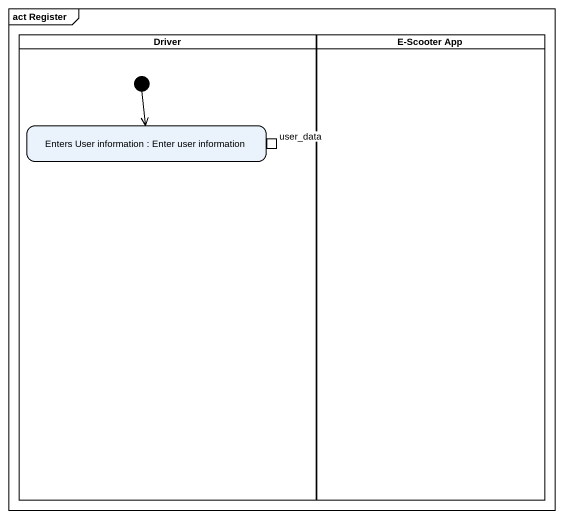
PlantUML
@startuml
mainframe act Register
hide empty description
state Driver <<partition>> {
  state "Enters User information : Enter user information" as Enters_User_information {
    state user_data <<outputPin>>
  }
  [*] --> Enters_User_information
}
state "E-Scooter App" as E_Scooter_App <<partition>>
@enduml
